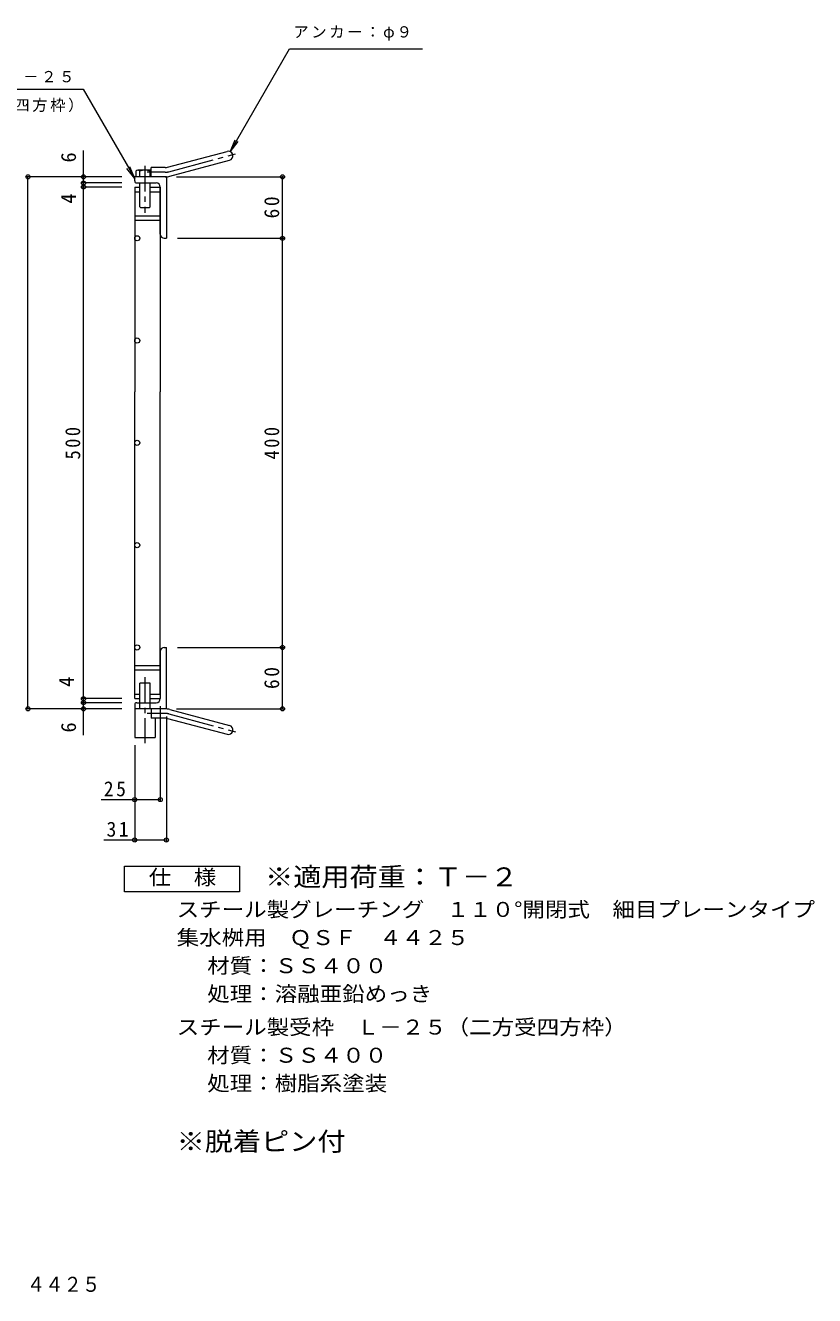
# Model space of a CAD drawing. Units: millimetres, scale not verified. Extents: x -827 to 884, y -688 to 627.
# Drawn here: x 112 to 884, y -688 to 554 of the extents above; entities that cross this region are included whole.
import ezdxf
from ezdxf.enums import TextEntityAlignment as Align

# ---------------------------------------------------------------- set-up
doc = ezdxf.new("R2010")
doc.units = ezdxf.units.MM
doc.header["$LTSCALE"] = 5
doc.header["$PDMODE"] = 32
doc.header["$PDSIZE"] = 4
doc.linetypes.add('CHAIN1', pattern=[8, 5, -1, 1, -1])
doc.linetypes.add('CHAIN2', pattern=[12, 9, -1, 1, -1])
for name, color, linetype, lineweight in [('B-1', 2, 'Continuous', 9), ('B-2', 3, 'Continuous', 9), ('B-4', 7, 'Continuous', 9), ('B-5', 7, 'Continuous', 9), ('B-9', 4, 'Continuous', 9), ('F-5_F-5ﾚｲﾔ', 2, 'Continuous', 9)]:
    doc.layers.add(name, color=color, linetype=linetype, lineweight=lineweight)
doc.styles.add('ＭＳ ゴシック', font='')
doc.styles.get('ＭＳ ゴシック').set_extended_font_data('MS Gothic')

msp = doc.modelspace()

# ---------------------------------------------------------------- linework, layer by layer
at = {"layer": 'B-1'}
for p, q in [((251.063, 414.973), (309.254, 430.566)), ((248.734, 414.667), (234.919, 414.667)), ((234.919, 405.666), (234.919, 414.667)), ((253.393, 406.28), (311.584, 421.872)), ((249.919, 405.666), (218.919, 405.666)), ((218.919, 401.667), (218.919, 405.666)), ((220.919, 399.667), (239.919, 399.667)), ((249.919, 405.666), (249.919, 345.667)), ((243.919, 349.667), (243.919, 395.667)), ((247.919, 345.667), (249.919, 345.667)), ((243.919, -58.334), (243.919, -104.334)), ((247.919, -54.334), (249.919, -54.334)), ((249.919, -114.334), (249.919, -54.334)), ((218.919, -110.334), (218.919, -114.334)), ((220.919, -108.334), (239.919, -108.334)), ((249.919, -114.334), (218.919, -114.334)), ((234.919, -114.334), (234.919, -123.334)), ((248.734, -123.334), (234.919, -123.334)), ((251.063, -123.641), (309.254, -139.233)), ((253.393, -114.947), (311.584, -130.539))]:
    msp.add_line(p, q, dxfattribs=at)
at = {"layer": 'B-1', "linetype": 'CHAIN2'}
for p, q in [((252.228, 410.627), (317.395, 428.088)), ((248.734, 410.167), (231.114, 410.167)), ((248.734, -118.834), (231.114, -118.834)), ((252.228, -119.294), (317.395, -136.755))]:
    msp.add_line(p, q, dxfattribs=at)
at = {"layer": 'B-1'}
for centre, radius, start, end in [((310.419, 426.219), 4.5, 285.00014, 104.99991), ((248.734, 423.667), 9, 270, 285.00002), ((220.919, 401.667), 2, 180, 270), ((239.919, 395.667), 4, 0, 90), ((248.734, 423.667), 18, 270, 285), ((247.919, 349.667), 4, 180, 270), ((247.919, -58.334), 4, 90, 180), ((220.919, -110.334), 2, 90, 180), ((239.919, -104.334), 4, 270, 0), ((248.734, -132.334), 18, 75, 90), ((248.734, -132.334), 9, 74.99998, 90), ((310.419, -134.886), 4.5, 255.00009, 74.99986)]:
    msp.add_arc(centre, radius, start, end, dxfattribs=at)
at = {"layer": 'B-1', "linetype": 'CHAIN2'}
for centre, start, end in [((248.734, 423.667), 270, 284.99995), ((248.734, -132.334), 75.00005, 90)]:
    msp.add_arc(centre, 13.5, start, end, dxfattribs=at)
at = {"layer": 'B-2'}
for p, q in [((218.919, 395.667), (218.919, 195.666)), ((218.919, 395.667), (223.919, 395.667)), ((218.919, 391.167), (223.919, 391.167)), ((233.919, 391.167), (243.919, 391.167)), ((218.919, -104.334), (218.919, 195.666)), ((218.919, -99.834), (223.919, -99.834)), ((218.919, -104.334), (223.919, -104.334)), ((233.919, -104.334), (243.919, -104.334))]:
    msp.add_line(p, q, dxfattribs=at)
at = {"layer": 'B-2', "color": 4}
for p, q in [((218.919, 367.667), (243.919, 367.667)), ((218.919, 363.167), (243.919, 363.167)), ((218.919, -71.833), (243.919, -71.833)), ((218.919, -76.333), (243.919, -76.333))]:
    msp.add_line(p, q, dxfattribs=at)
at = {"layer": 'B-2'}
for points in [[(233.919, 395.667), (243.919, 395.667), (243.919, 195.666)], [(233.919, -99.834), (243.919, -99.834), (243.919, 195.666)]]:
    msp.add_lwpolyline(points, dxfattribs=at)
for centre in [(221.419, 345.667), (221.419, 245.666), (221.419, 145.666), (221.419, 45.666), (221.419, -54.334)]:
    msp.add_circle(centre, 2.5, dxfattribs=at)
at = {"layer": 'B-4'}
for p, q in [((312.348, 430.153), (317.132, 441.701)), ((312.348, 430.153), (319.958, 440.07)), ((168.919, -139.974), (168.919, 431.539)), ((206.419, 405.666), (113.094, 405.666)), ((114.594, -114.334), (114.594, 405.666)), ((206.419, 399.667), (167.419, 399.667)), ((259.734, 405.666), (364.919, 405.666)), ((363.419, -114.334), (363.419, 405.666)), ((206.419, 395.667), (167.419, 395.667)), ((260.919, 345.667), (364.919, 345.667)), ((260.919, -54.334), (364.919, -54.334)), ((206.419, -104.334), (167.419, -104.334)), ((206.419, -108.334), (167.419, -108.334)), ((206.419, -114.334), (113.094, -114.334)), ((243.919, -111.834), (243.919, -204.543)), ((249.919, -121.834), (249.919, -243.995)), ((259.734, -114.334), (364.919, -114.334)), ((218.919, -149.834), (218.919, -243.995)), ((186.166, -203.043), (243.919, -203.043)), ((188.819, -242.495), (249.919, -242.495))]:
    msp.add_line(p, q, dxfattribs=at)
msp.add_lwpolyline([(312.348, 430.153), (370.401, 530.704), (500.22, 530.704)], dxfattribs=at)
for p in [(114.594, 405.666), (168.919, 405.666), (168.919, 399.667), (168.919, 395.667), (363.419, 405.666), (363.419, 345.667), (363.419, -54.334), (168.919, -104.334), (168.919, -108.334), (114.594, -114.334), (168.919, -114.334), (363.419, -114.334), (218.919, -203.043), (243.919, -203.043), (218.919, -242.495), (249.919, -242.495)]:
    msp.add_point(p, dxfattribs=at)
at = {"layer": 'B-5'}
for p, q in [((30.987, 491.266), (168.487, 491.266)), ((168.487, 491.266), (218.919, 403.916)), ((218.919, 403.916), (211.309, 413.833)), ((218.919, 403.916), (214.135, 415.465))]:
    msp.add_line(p, q, dxfattribs=at)
at = {"layer": 'B-9'}
for p, q in [((220.034, 411.323), (220.034, 405.666)), ((234.919, 412.067), (221.976, 412.067)), ((223.919, 405.666), (223.919, 411.323)), ((233.919, 405.666), (233.919, 411.323)), ((223.919, 376.478), (223.919, 399.667)), ((233.919, 376.478), (233.919, 399.667)), ((224.731, 375.666), (223.919, 376.478)), ((224.731, 375.666), (233.107, 375.666)), ((233.107, 375.666), (233.919, 376.478)), ((233.919, -89.334), (223.919, -89.334)), ((223.919, -114.334), (223.919, -89.334)), ((233.919, -114.334), (233.919, -89.334)), ((238.919, -123.334), (238.919, -142.334))]:
    msp.add_line(p, q, dxfattribs=at)
at = {"layer": 'B-9', "linetype": 'CHAIN1'}
for p, q in [((228.919, 416.307), (228.919, 370.634)), ((228.919, -83.403), (228.919, -147.766))]:
    msp.add_line(p, q, dxfattribs=at)
at = {"layer": 'B-9'}
msp.add_lwpolyline([(218.919, -114.334), (218.919, -142.334), (238.919, -142.334)], dxfattribs=at)
for centre, radius, start, end in [((221.976, 409.157), 2.91, 48.12389, 131.8763), ((228.919, 394.876), 17.19, 73.09067, 106.90971), ((235.861, 409.157), 2.91, 108.90022, 131.8763)]:
    msp.add_arc(centre, radius, start, end, dxfattribs=at)
at = {"layer": 'F-5_F-5ﾚｲﾔ'}
msp.add_lwpolyline([(208.955, -293.176), (208.955, -268.176), (321.455, -268.176), (321.455, -293.176)], close=True, dxfattribs=at)

# ---------------------------------------------------------------- texts
at = {"layer": 'B-4', "color": 2, "style": 'ＭＳ ゴシック'}
for s, p in [('6', (165.919, 419.667)), ('4', (165.919, 379.491)), ('4', (163.919, -92.88)), ('6', (165.919, -137.498))]:
    msp.add_text(s, height=14.66, rotation=90, dxfattribs=at).set_placement(p, align=Align.BOTTOM_LEFT)
at = {"layer": 'B-4', "insert": (373.996, 538.9), "char_height": 11, "attachment_point": 7, "style": 'ＭＳ ゴシック'}
msp.add_mtext('\\T1.17;アンカー：φ９', dxfattribs=at)
at = {"layer": 'B-4', "color": 2, "char_height": 14.66, "attachment_point": 7, "rotation": 90, "style": 'ＭＳ ゴシック'}
for s, insert in [('\\T1.27;\\W0.95;60', (360.419, 365.042)), ('\\T1.27;\\W0.9;500', (165.919, 129.416)), ('\\T1.27;\\W0.9;400', (360.419, 129.416)), ('\\T1.27;\\W0.95;60', (360.419, -94.959))]:
    msp.add_mtext(s, dxfattribs=dict(at, insert=insert))
at = {"layer": 'B-4', "color": 2, "char_height": 14.66, "attachment_point": 7, "style": 'ＭＳ ゴシック'}
for s, insert in [('\\T1.27;\\W0.95;25', (188.819, -200.043)), ('\\T1.27;\\W0.95;31', (191.472, -239.495))]:
    msp.add_mtext(s, dxfattribs=dict(at, insert=insert))
at = {"layer": 'B-5', "char_height": 11, "attachment_point": 7, "style": 'ＭＳ ゴシック'}
for s, insert in [('\\T1.17;受枠：Ｌ－２５', (39.737, 496.927)), ('\\T1.17;（二方受四方枠）', (30.987, 468.896))]:
    msp.add_mtext(s, dxfattribs=dict(at, insert=insert))
at = {"layer": 'F-5_F-5ﾚｲﾔ', "style": 'ＭＳ ゴシック'}
for s, width, p in [('仕\u3000様', 1.1, (232.705, -290.676)), ('スチール製グレーチング\u3000１１０°開閉式\u3000細目プレーンタイプ', 1.1, (260, -322.136)), ('集水桝用\u3000ＱＳＦ\u3000４４２５', 1.1, (260, -349.637)), ('材質：ＳＳ４００', 1.1, (289.856, -377.135)), ('処理：溶融亜鉛めっき', 1.1, (289.856, -404.636)), ('スチール製受枠\u3000Ｌ－２５（二方受四方枠）', 1.1, (260.001, -437.136)), ('材質：ＳＳ４００', 1.1, (289.856, -464.637)), ('処理：樹脂系塗装', 1.1, (289.856, -492.137)), ('集水桝用\u3000ＱＳＦ ４４２５', 0.9, (-39.5, -688.582))]:
    msp.add_text(s, height=14.66, dxfattribs=dict(at, width=width)).set_placement(p, align=Align.BOTTOM_LEFT)
at = {"layer": 'F-5_F-5ﾚｲﾔ', "color": 3, "style": 'ＭＳ ゴシック', "width": 1.1}
for s, p in [('※適用荷重：Ｔ－２', (346.455, -293.176)), ('※脱着ピン付', (260.001, -551.814))]:
    msp.add_text(s, height=18.33, dxfattribs=at).set_placement(p, align=Align.BOTTOM_LEFT)

doc.saveas('drawing.dxf')
